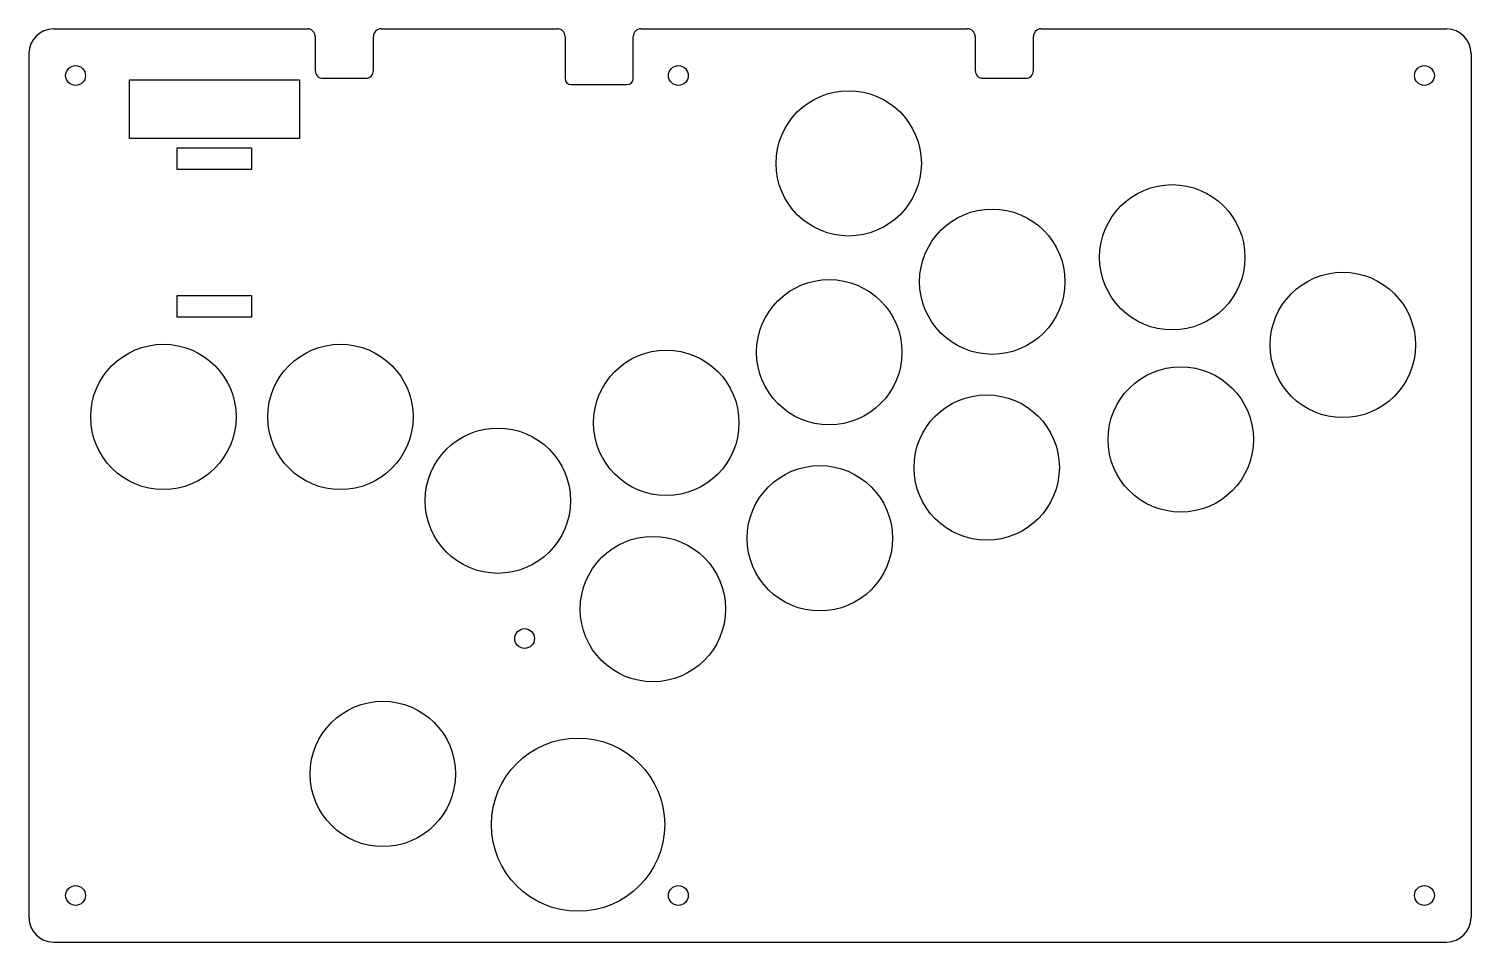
# Model space of a CAD drawing. Header units: millimetres. Extents: x 0 to 233, y -148 to 0.
import ezdxf

# ---------------------------------------------------------------- set-up
doc = ezdxf.new("R2010")
doc.units = ezdxf.units.MM
doc.layers.add('Sketch001', color=7, linetype='CONTINUOUS')

msp = doc.modelspace()

# ---------------------------------------------------------------- linework, layer by layer
at = {"layer": 'Sketch001'}
for p, q in [((4, 0, 3), (45.05, 0, 3)), ((98.95, 0, 3), (151.75, 0, 3)), ((163.65, 0, 3), (229.17, 0, 3)), ((46.3, -1.25, 3), (46.3, -6.75, 3)), ((55.7, -6.75, 3), (55.7, -1.25, 3)), ((56.95, 0, 3), (85.45, 0, 3)), ((86.7, -1.25, 3), (86.7, -8, 3)), ((97.7, -8, 3), (97.7, -1.25, 3)), ((153, -1.25, 3), (153, -6.75, 3)), ((162.4, -6.75, 3), (162.4, -1.25, 3)), ((0, -4, 3), (0, -143.67, 3)), ((233.17, -4, 3), (233.17, -143.67, 3)), ((16.25, -8.25, 3), (43.75, -8.25, 3)), ((16.25, -17.75, 3), (16.25, -8.25, 3)), ((43.75, -8.25, 3), (43.75, -17.75, 3)), ((47.55, -8, 3), (54.45, -8, 3)), ((87.7, -9, 3), (96.7, -9, 3)), ((154.25, -8, 3), (161.15, -8, 3)), ((43.75, -17.75, 3), (16.25, -17.75, 3)), ((24, -19.25, 3), (36, -19.25, 3)), ((24, -22.75, 3), (24, -19.25, 3)), ((36, -19.25, 3), (36, -22.75, 3)), ((36, -22.75, 3), (24, -22.75, 3)), ((24, -43.126, 3), (36, -43.126, 3)), ((24, -46.626, 3), (24, -43.126, 3)), ((36, -43.126, 3), (36, -46.626, 3)), ((36, -46.626, 3), (24, -46.626, 3)), ((4, -147.67, 3), (229.17, -147.67, 3))]:
    msp.add_line(p, q, dxfattribs=at)
for centre, radius in [((7.55, -7.55), 1.6), ((105, -7.55), 1.6), ((225.62, -7.55), 1.6), ((132.54, -21.75), 11.75), ((184.85, -36.94), 11.75), ((155.75, -40.88), 11.75), ((212.42, -51.11), 11.75), ((129.4, -52.29), 11.75), ((21.75, -62.75), 11.75), ((50.37, -62.75), 11.75), ((103.05, -63.7), 11.75), ((186.22, -66.39), 11.75), ((154.85, -70.93), 11.75), ((75.82, -76.29), 11.75), ((127.87, -82.37), 11.75), ((100.89, -93.81), 11.75), ((80.14, -98.58), 1.6), ((57.22, -120.47), 11.75), ((88.79, -128.67), 14), ((7.55, -140.12), 1.6), ((105, -140.12), 1.6), ((225.62, -140.12), 1.6)]:
    msp.add_circle(centre, radius, dxfattribs=at)
for centre, radius, start, end in [((4, -4, 3), 4, 90, -180), ((45.05, -1.25, 3), 1.25, 0, 90), ((56.95, -1.25, 3), 1.25, 90, 180), ((85.45, -1.25, 3), 1.25, 0, 90), ((98.95, -1.25, 3), 1.25, 90, 180), ((151.75, -1.25, 3), 1.25, 0, 90), ((163.65, -1.25, 3), 1.25, 90, 180), ((229.17, -4, 3), 4, 0, 90), ((47.55, -6.75, 3), 1.25, 180, -90), ((54.45, -6.75, 3), 1.25, -90, 0), ((154.25, -6.75, 3), 1.25, 180, -90), ((161.15, -6.75, 3), 1.25, -90, 0), ((87.7, -8, 3), 1, 180, -90), ((96.7, -8, 3), 1, -90, 0), ((4, -143.67, 3), 4, -180, -90), ((229.17, -143.67, 3), 4, -90, 0)]:
    msp.add_arc(centre, radius, start, end, dxfattribs=at)

doc.saveas('drawing.dxf')
